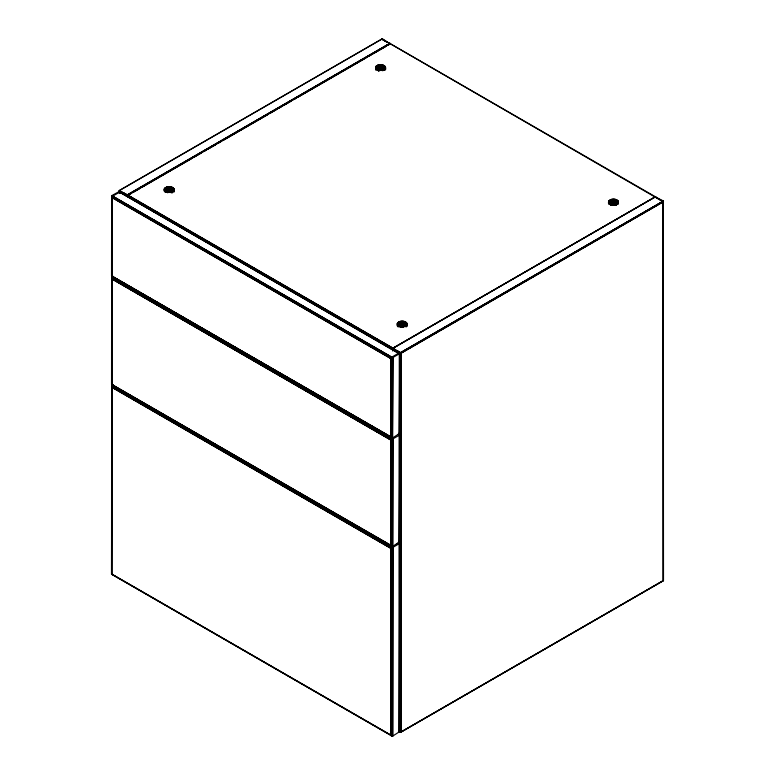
<?xml version="1.0" encoding="UTF-8"?>
<svg xmlns="http://www.w3.org/2000/svg" width="775" height="775" viewBox="0 0 775 775"><rect width="100%" height="100%" fill="white"/><g stroke="black" fill="none" stroke-linecap="round" stroke-linejoin="round"><path stroke-width="1.16" d="M390.881 545.377L392.76 546.365L392.76 438.989L111.687 277.092L111.842 278.874L390.968 440.026M111.542 196.54L391.685 358.273L391.685 437.73L390.881 436.916L392.441 438.001L392.76 357.653L111.687 195.746L111.842 197.538L390.968 358.689M398.408 731.813L399.338 732.365L399.474 543.575L399.726 731.571L392.441 736.25L390.881 735.175L391.685 735.979L391.685 548.07L111.542 386.338L111.687 385.543L392.76 547.45L392.76 736.163L111.842 574.072L111.92 385.311M398.408 542.025L399.338 542.568L399.474 435.114L399.726 541.773L391.685 546.995L390.881 548.438L390.968 735.223L391.685 735.979L391.191 735.698M399.338 732.365L399.58 543.517L398.544 543.042L396.529 544.438L398.544 543.042L399.27 543.285L399.338 732.365L399.706 543.44L398.398 543.11L399.338 543.653M661.482 200.773L663.361 201.858L655.078 196.763L663.274 200.938L663.264 580.533L400.278 732.365L400.278 352.77L663.381 201.045L663.352 201.849L401.121 353.255L401.121 731.978L400.278 732.365L400.433 352.858L663.419 201.112M399.338 542.568L399.338 435.095L398.398 434.649L399.726 434.969L399.338 542.568L399.58 435.056L398.408 434.649L399.338 435.192M392.257 437.982L392.257 357.943L111.61 195.91L111.532 275.997L392.441 438.001L392.76 357.653L392.605 437.972L111.726 275.881M164.465 190.631L164.484 188.654C166.528 185.535 174.724 185.884 173.958 190.437C171.914 193.556 163.719 193.208 164.484 188.654L164.629 191.783M375.788 69.614L375.817 66.65C378.413 63.075 387.142 64.238 385.533 69.857M164.445 190.844L164.484 188.654L164.765 191.396M375.768 68.83L375.817 66.65C374.955 71.426 384.603 71.794 385.533 67.532M378.888 68.423L379.014 64.8C376.418 67.338 380.757 68.723 378.888 70.99L375.894 69.362M127.739 195.087L127.429 195.784L127.797 195.029L392.673 347.946L392.76 350.852L392.954 348.149L401.121 353.255L392.576 348.324L655.747 196.588L393.07 348.178M127.429 195.707L392.295 348.702L655.282 196.869L654.904 196.55M168.446 192.52L168.446 186.707L167.787 192.665L164.784 191.037M379.769 70.506L379.769 64.693L379.45 69.614L376.456 67.88M165.123 189.894L168.117 191.619L168.446 186.707M376.427 67.628L379.411 69.275L379.769 64.693M166.673 190.03L166.964 186.988L166.334 190.02L164.939 191.028L164.784 188.238L165.414 190.427L165.191 187.86L165.695 190.224L165.695 187.511L166.005 190.088L166.296 187.221C164.155 190.02 172.321 192.839 165.094 189.633M378.287 64.974L378.326 68.093L378.287 64.974L377.667 68.016L376.098 69.382L375.817 66.65L375.846 68.994M392.441 438.001L392.441 357.837L111.687 195.746L111.929 275.764L112.859 276.317L112.23 276.394L111.92 195.513L119.001 191.638L399.726 353.632L399.726 433.312L391.685 438.543L390.881 439.977L390.968 545.426L391.685 546.181L391.685 439.619L111.542 277.876M167.293 190.243L167.681 186.814L168.088 191.289M378.617 68.229L379.014 64.8L379.411 69.275M111.929 197.586L112.859 196.056L119.582 192.19L120.358 192.558L119.001 191.638M111.929 278.923L112.859 277.402L111.929 279.019L390.881 440.074L399.726 434.969L399.726 541.773M111.929 387.481L112.869 385.853L111.929 387.384L390.968 548.487M111.949 387.209L111.542 386.338M397.236 323.582C397.498 328.009 406.09 328.106 407.137 324.028C405.897 319.455 395.744 320.269 397.236 325.907M608.569 201.568C608.821 205.995 617.423 206.092 618.469 202.023C617.22 197.451 607.077 198.255 608.569 203.893M389.873 43.652L382.424 38.789L381.755 38.992L389.757 43.507L390.028 44.049L387.946 45.26M663.342 580.64L663.274 200.938L663.458 580.64L400.597 732.385L400.597 352.954M111.997 278.574L112.869 277.392M390.949 439.628L391.821 438.456L390.881 440.074M111.997 387.035L112.869 385.853M392.295 348.702L392.673 347.946M398.408 433.564L399.338 434.116L399.338 353.855L398.408 353.303L399.038 353.226L399.338 353.758L398.534 353.245L391.821 357.11L390.881 358.738L390.968 436.964L391.685 437.73L111.532 275.997L392.76 437.904M392.799 547.082C388.043 551.567 393.739 543.808 390.881 548.535L399.726 543.43L399.726 731.571M391.821 357.11L390.881 358.641L391.821 357.11L390.881 358.641L399.726 353.632L399.338 434.116L399.58 353.72L118.662 191.648M390.881 439.977L391.821 438.456M391.821 546.908L390.881 548.438L393.7 546.433M655.078 196.792L658.208 198.662M382.278 38.75L119.243 190.514L119.243 192.936M382.424 38.789L119.379 190.592L119.437 193.053L119.398 190.466L127.797 195.455L123.341 192.665M127.032 195.009L390.058 43.245L127.11 195.058M127.274 195.155L390.125 43.4M127.458 195.261L390.145 43.594L655.243 196.676M127.633 195.358L126.955 194.971M128.824 194.767L390.116 43.817M128.844 194.854L130.936 193.643M133.019 192.442L140.343 188.218M142.426 187.007L192.578 158.061M194.661 156.85L200.938 153.237M204.067 151.425L206.16 150.214M208.243 149.003L215.566 144.789M218.686 142.978L220.788 141.777M222.871 140.566L267.801 114.632M269.884 113.421L276.162 109.808M279.291 107.987L281.383 106.785M283.466 105.574L290.79 101.36M293.919 99.549L296.011 98.347M298.094 97.137L366.013 57.931M369.142 56.12L371.235 54.909M373.317 53.707L385.863 46.471M111.532 384.448L111.61 277.247L392.257 439.28L392.257 546.443L111.532 384.448L392.76 546.365M400.355 352.809L663.381 201.045L663.468 580.64L400.355 732.394M663.458 201.297L400.685 353.003L400.685 732.356M663.468 201.393L400.772 353.061L400.869 732.239M400.956 353.158L663.429 201.616M111.532 574.246L111.61 385.708L392.257 547.741L392.257 736.24L111.532 574.246L111.794 385.407L392.605 547.538M382.046 39.012L381.591 39.176L387.035 42.16M390.91 545.523L391.685 546.181L391.298 439.832L111.639 278.37M391.821 545.823L391.879 439.502L111.532 277.653M398.534 434.581L399.338 435.095M118.827 191.628L399.338 353.855M391.298 437.488L391.821 437.371L391.191 437.449M111.532 386.105L391.879 547.964L391.879 736.105L391.298 735.737M377.997 68.016L377.628 65.207L377.338 68.074L377.028 65.507L377.028 68.21L376.524 65.846L376.747 68.413L376.117 66.233L376.272 69.014L375.817 66.65L375.962 69.769M398.805 434.523L399.319 434.959M398.805 542.975L399.338 543.556L398.398 543.11M120.377 192.704L119.447 192.258L120.299 192.655M111.929 275.861L112.859 276.317L111.949 276.007M111.929 574.12L112.859 574.566L111.929 574.023M396.664 350.465L401.101 353.177L400.656 352.557M377.328 67.909L379.304 68.956L379.014 64.8L379.12 68.665L377.163 67.561M165.007 189.391L167.972 190.97L167.681 186.814L166.993 190.108L166.964 186.988M124.494 193.324L127.584 194.98M397.817 351.133L400.907 352.78M376.117 69.023L379.12 70.651L376.156 68.936M166.557 192.462L164.562 191.377L166.577 192.432M376.292 68.675L379.304 70.302M164.959 190.679L167.972 192.316L165.007 190.505M165.007 189.313L167.972 190.97L164.988 189.245M165.831 189.575L167.787 190.679L167.681 186.814L167.555 190.437L165.453 189.236M390.038 43.623L663.352 201.849L660.271 199.94M165.588 189.303L167.787 190.679M165.085 190.233L168.088 191.968L165.094 190.156M164.988 190.592L167.972 192.316M127.681 195.145L392.547 348.072M392.489 348.14L119.253 190.524L119.331 192.985M127.526 195.377L392.363 348.382M127.458 195.542L392.315 348.547M392.605 357.74L111.794 195.61L111.929 275.764M111.561 196.094L392.073 358.05L391.685 437.73M111.532 196.307L391.879 358.166L391.879 437.846L391.414 437.497M111.581 196.782L391.491 358.389L391.491 437.575M111.639 197.034L391.298 358.496L391.298 437.4M111.726 197.286L391.123 358.593L391.123 437.197M398.679 433.361L399.58 433.874M398.544 433.477L399.474 434.01M392.605 439.086L111.794 276.956L111.929 384.226L112.859 384.768L112.23 384.855L111.92 276.859M111.687 277.092L392.441 439.183L392.441 546.452L392.76 438.989L392.605 546.433L111.687 384.361L111.687 277.092L111.929 384.226M111.561 277.44L392.073 439.396L392.073 546.394L391.414 545.949M111.581 278.118L391.491 439.725L391.491 546.036M111.726 278.622L391.123 439.938L391.123 545.648M398.544 541.928L399.474 542.461M111.561 385.892L392.073 547.847L392.073 736.182L391.414 735.746M111.581 386.58L391.491 548.187L391.491 735.833M111.639 386.832L391.298 548.293L391.298 735.649M111.726 387.083L391.123 548.39L391.123 735.446M398.544 731.726L399.474 732.259M375.943 69.285L378.888 70.99M164.823 190.95L167.787 192.665M381.804 38.944L386.948 42.141M662.896 201.151L663.352 201.849M389.573 43.352L390.348 43.7M376.117 66.233L376.495 68.684M164.784 188.238L165.162 190.698M164.581 190.737L164.484 188.654L164.348 191.067M399.726 433.312L399.532 353.739M375.681 69.052L375.633 67.086L375.575 69.857M375.672 69.256L375.633 67.086L375.662 69.43M164.3 189.1L164.339 191.26M618.402 201.568L618.402 203.893M618.227 201.132L618.227 203.457M617.927 200.715L617.927 204.203M617.52 200.328L617.52 203.815M617.007 199.989L617.007 204.629M616.416 199.688L616.416 205.501M615.747 199.456L615.747 205.268M615.021 199.282L615.021 205.094M614.265 199.175L614.265 204.987M613.49 199.146L613.49 204.949M612.705 199.175L612.705 204.987M611.95 199.282L611.95 205.094M611.223 199.456L611.223 205.268M610.555 199.688L610.555 205.501M609.964 199.989L609.964 204.629M609.46 200.328L609.46 203.815M609.043 200.715L609.043 204.203M608.753 201.132L608.753 203.457M407.078 323.582L407.137 326.353M406.894 323.136L406.894 325.461M406.594 322.72L406.594 326.207M406.187 322.342L406.187 326.992M405.674 321.993L405.674 326.643M405.083 321.702L405.083 326.353M404.414 321.47L404.414 326.12M403.698 321.296L403.698 327.108M402.932 321.189L402.932 327.002M402.157 321.15L402.157 326.963M401.373 321.189L401.373 327.002M400.617 321.296L400.617 327.108M400.433 352.858L400.433 732.414M399.89 321.47L399.89 327.273M399.232 321.702L399.232 326.353M398.631 321.993L398.631 326.643M398.127 322.342L398.127 326.992M397.72 322.72L397.72 326.207M397.42 323.136L397.42 325.461M392.567 348.314L392.586 350.746M385.475 67.086L385.475 69.411M385.291 66.65L385.291 68.975M384.991 66.233L384.991 69.721M384.584 65.846L384.584 70.496M384.071 65.507L384.071 70.147M383.48 65.207L383.48 69.857M382.811 64.974L382.811 70.787M382.094 64.8L382.094 70.612M381.329 64.693L381.329 70.506M380.554 64.664L380.554 70.467M174.142 189.1L174.142 191.425M173.958 188.654L173.958 192.142M173.658 188.238L173.658 191.725M173.251 187.86L173.251 191.338M172.748 187.511L172.748 192.161M172.147 187.221L172.147 193.033M171.478 186.988L171.478 192.791M170.762 186.814L170.762 192.626M169.996 186.707L169.996 192.52M169.221 186.668L169.221 192.481M111.687 195.746L111.687 275.91M392.76 547.45L392.605 736.221L111.687 574.159L111.687 385.543L392.441 547.634L392.441 736.25L392.76 547.45M112.859 384.768L111.929 384.323L112.859 384.768M379.304 68.956L377.318 67.851L379.304 68.956M379.411 69.953L376.418 68.229L379.411 69.953"/></g></svg>
